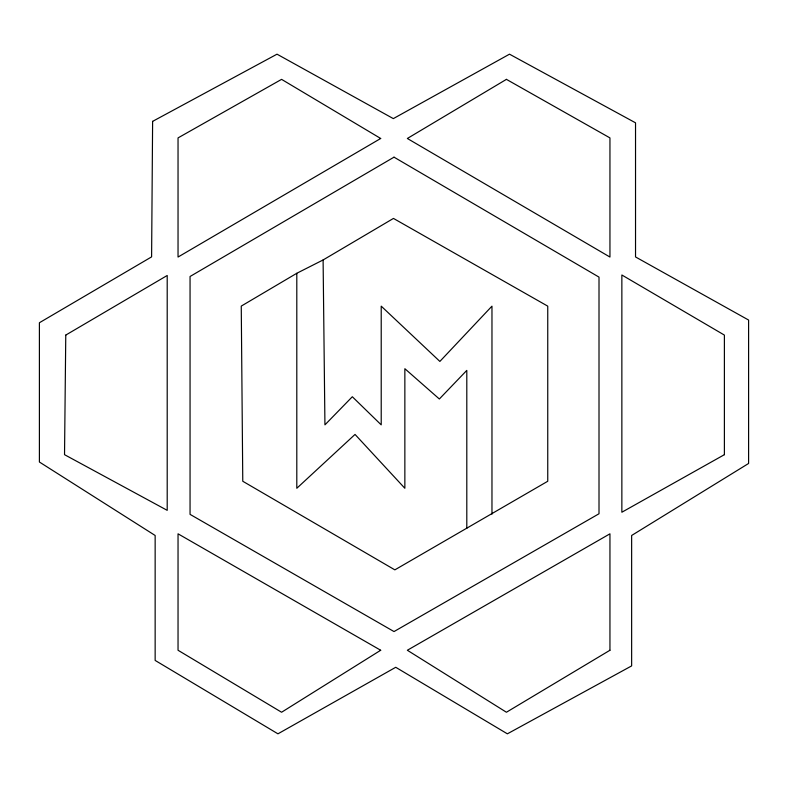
<?xml version="1.0" encoding="UTF-8"?>
<svg xmlns="http://www.w3.org/2000/svg" width="788" height="788" viewBox="0 0 788 788"><rect width="100%" height="100%" fill="white"/><g stroke="black" fill="none" stroke-linecap="round" stroke-linejoin="round"><path stroke-width="1.18" d="M296.8 273.278L241.256 306.099L242.773 481.261L394.857 569.862L547.749 481.261L547.749 306.148L393.468 218.424L323.1 259.961L296.8 273.278L296.8 488.284L355.033 434.424L404.855 488.284L404.855 368.705L439.349 398.994L466.801 370.39L466.801 528.334M323.1 259.961L324.932 424.87L352.325 396.738L381.215 424.87L381.215 306.148L439.871 361.426L491.968 306.148L491.968 514.15M152.616 121.372L151.601 256.878L39.4 322.745L39.4 462.014L155.147 535.476L155.147 660.423L277.947 733.825L395.734 667.288L507.374 733.825L631.641 665.899L631.641 535.476L748.6 463.462L748.6 320.046L635.532 256.947L635.532 122.82L509.501 54.175L393.33 118.614L277.012 54.175L152.616 121.372M65.768 335.087L64.527 454.676L167.204 510.338L167.204 275.485L65.768 335.087M380.693 650.258L281.582 712.244L178.039 650.258L178.039 533.821L380.693 650.258M609.951 650.258L506.428 712.244L407.347 650.258L609.951 533.821L609.951 650.258M506.428 79.361L407.347 138.481L609.951 257.046L609.951 137.9L506.428 79.361M380.693 138.481L178.039 257.046L178.039 137.9L281.582 79.361L380.693 138.481M394.02 157.167L190.056 276.489L190.056 514.367L394.02 631.562L599.008 513.756L599.008 277.12L394.02 157.167M724.389 454.676L621.86 512.23L621.86 274.992L724.389 335.087L724.389 454.676"/></g></svg>
